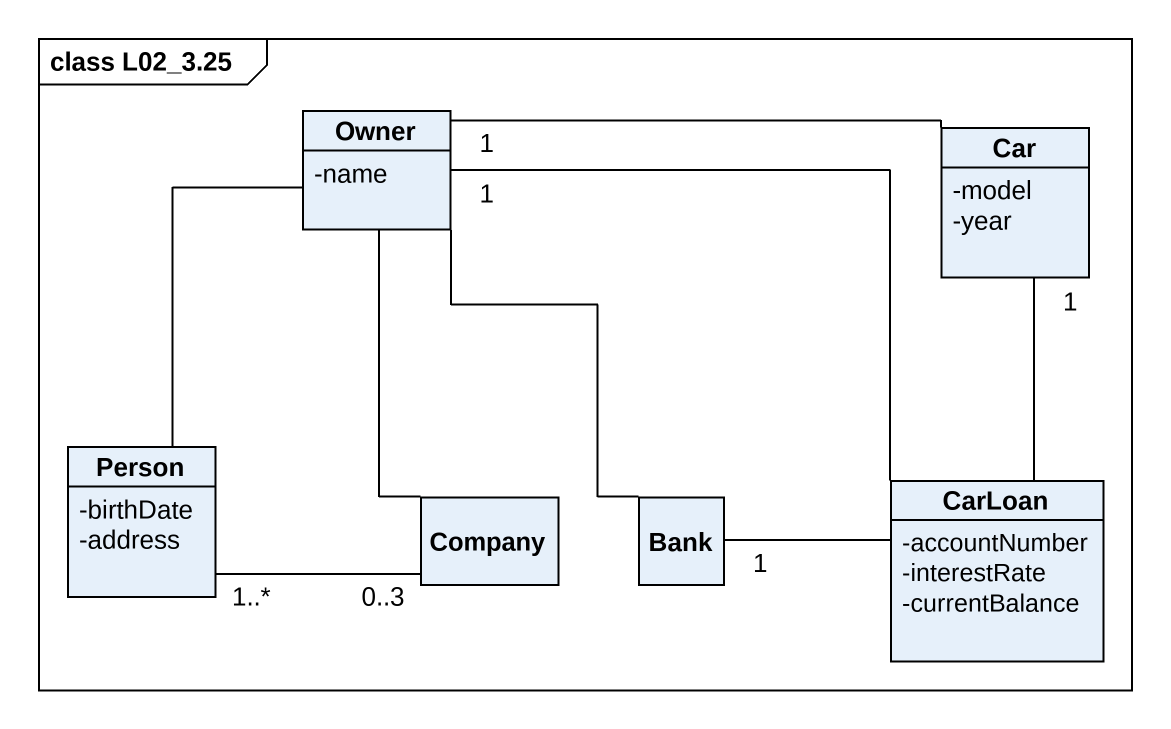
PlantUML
@startuml
mainframe class L02_3.25
hide circle
hide empty members
skinparam classAttributeIconSize 0
class Owner {
  -name
}
class Car {
  -model
  -year
}
class "Person" as Person_ {
  -birthDate
  -address
}
class Company
class Bank
class CarLoan {
  -accountNumber
  -interestRate
  -currentBalance
}
Owner "1" -right- Car
Person_ -up- Owner
Person_ "1..*" -right- "0..3" Company
Company -up- Owner
Bank -up- Owner
CarLoan -up- "1" Owner
CarLoan -up- "1" Car
CarLoan -left- "1" Bank
@enduml
